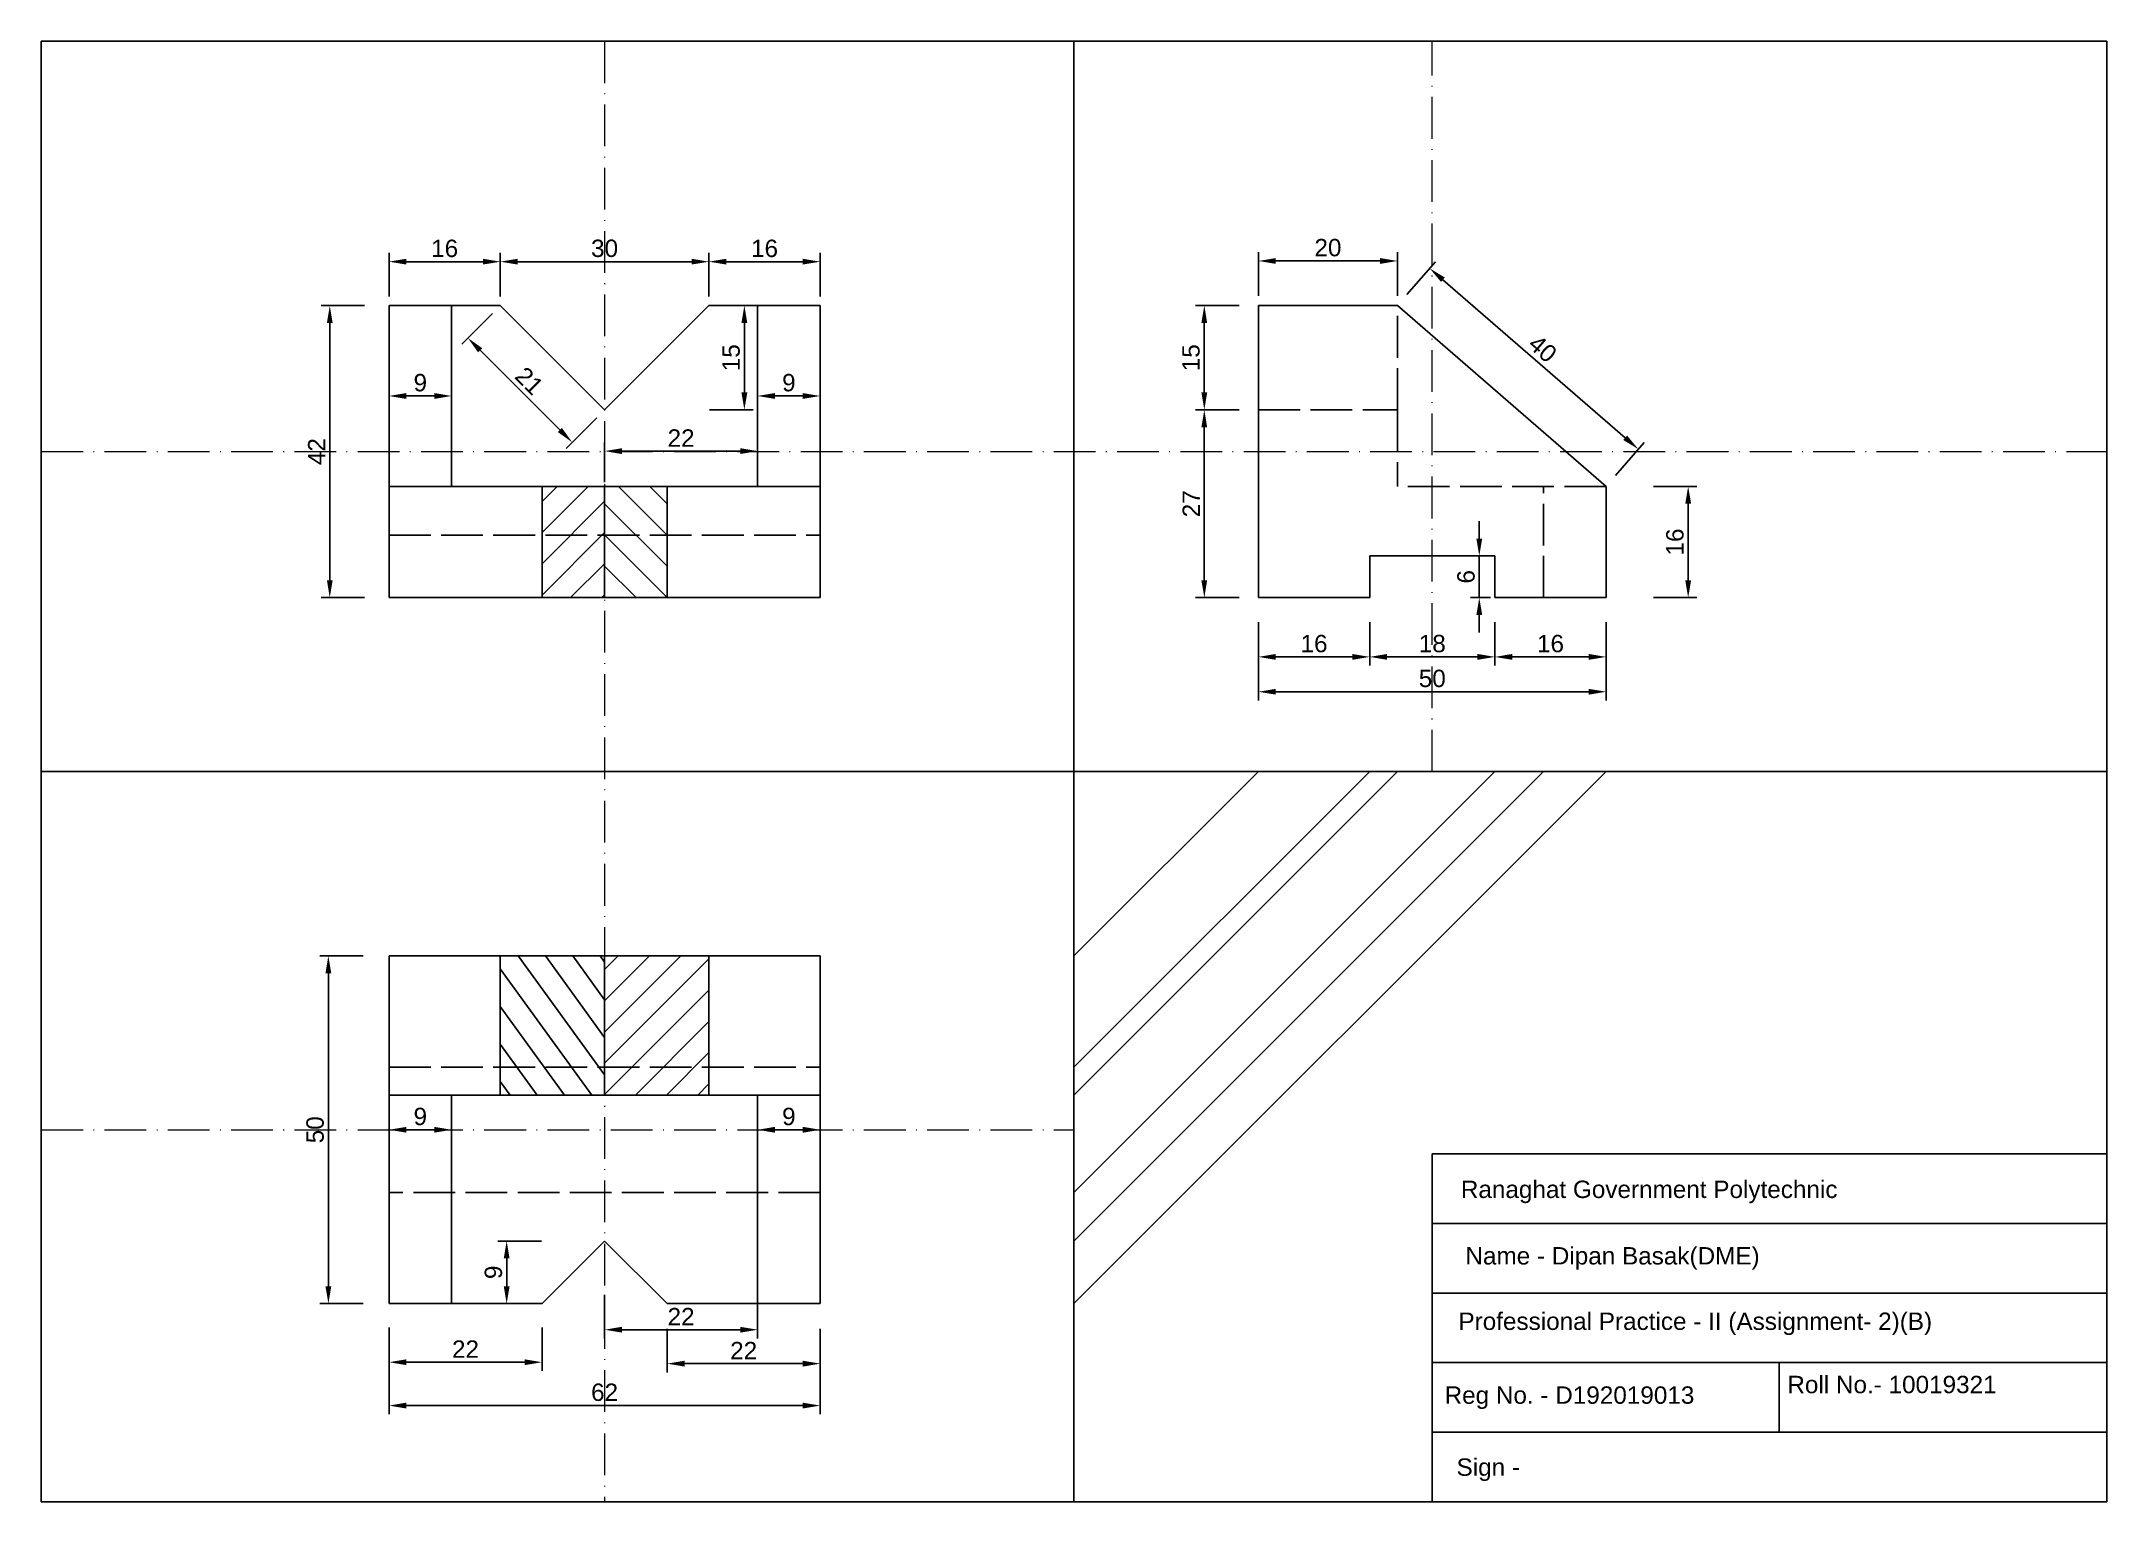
# Model space of a CAD drawing. Header units: millimetres. Extents: x 0 to 297, y 0 to 210.
import ezdxf

# ---------------------------------------------------------------- set-up
doc = ezdxf.new("R2010")
doc.units = ezdxf.units.MM
doc.linetypes.add('ACAD_ISO02W100', pattern=[15, 12, -3])
doc.linetypes.add('ACAD_ISO10W100', pattern=[18, 12, -3, 0, -3])
doc.styles.get("Standard").update_dxf_attribs({"font": 'arial.ttf'})
doc.dimstyles.new('ISO-25', dxfattribs={"dimtxt": 2.5, "dimasz": 2.5, "dimexe": 1.25, "dimexo": 0.625, "dimtad": 1, "dimdec": 0, "dimtxsty": 'Standard', "dimcen": 2.5, "dimadec": 0, "dimazin": 0, "dimtfac": 1, "dimtdec": 0, "dimtmove": 0, "dimatfit": 3, "dimfxl": 5, "dimfxlon": 1, "dimarcsym": 0})

# ---------------------------------------------------------------- blocks, each defined once
blk = doc.blocks.new('*D1')
at = {"color": 0, "lineweight": -2, "ltscale": 0.5, "transparency": 16777216}
for p, q in [((66, 173.31), (66, 179.56)), ((68.5, 178.31), (93.5, 178.31)), ((96, 173.31), (96, 179.56))]:
    blk.add_line(p, q, dxfattribs=at)
at = {"color": 0, "ltscale": 0.5, "transparency": 16777216}
for points in [[(68.5, 178.73), (68.5, 177.9), (66, 178.31)], [(93.5, 178.73), (93.5, 177.9), (96, 178.31)]]:
    blk.add_solid(points, dxfattribs=at)
at = {"layer": 'Defpoints', "color": 0, "ltscale": 0.5, "transparency": 16777216}
for p in [(96, 178.31), (66, 172), (96, 172)]:
    blk.add_point(p, dxfattribs=at)
at = {"color": 0, "ltscale": 0.5, "transparency": 16777216, "insert": (81, 180.22), "char_height": 2.5, "attachment_point": 5}
blk.add_mtext('30', dxfattribs=at)
blk = doc.blocks.new('*D2')
at = {"color": 0, "lineweight": -2, "ltscale": 0.5, "transparency": 16777216}
for p, q in [((103, 159), (103, 160.25)), ((105.5, 159), (109.5, 159)), ((112, 159), (112, 160.25))]:
    blk.add_line(p, q, dxfattribs=at)
at = {"color": 0, "ltscale": 0.5, "transparency": 16777216}
for points in [[(105.5, 159.42), (105.5, 158.58), (103, 159)], [(109.5, 159.42), (109.5, 158.58), (112, 159)]]:
    blk.add_solid(points, dxfattribs=at)
at = {"layer": 'Defpoints', "color": 0, "ltscale": 0.5, "transparency": 16777216}
for p in [(103, 159), (112, 159), (112, 159)]:
    blk.add_point(p, dxfattribs=at)
at = {"color": 0, "ltscale": 0.5, "transparency": 16777216, "insert": (107.5, 160.9), "char_height": 2.5, "attachment_point": 5}
blk.add_mtext('9', dxfattribs=at)
blk = doc.blocks.new('*D3')
at = {"color": 0, "lineweight": -2, "ltscale": 0.5, "transparency": 16777216}
for p, q in [((46.48, 172), (40.23, 172)), ((41.48, 169.5), (41.48, 132.5)), ((46.48, 130), (40.23, 130))]:
    blk.add_line(p, q, dxfattribs=at)
at = {"color": 0, "ltscale": 0.5, "transparency": 16777216}
for points in [[(41.07, 169.5), (41.9, 169.5), (41.48, 172)], [(41.07, 132.5), (41.9, 132.5), (41.48, 130)]]:
    blk.add_solid(points, dxfattribs=at)
at = {"layer": 'Defpoints', "color": 0, "ltscale": 0.5, "transparency": 16777216}
for p in [(50, 172), (41.48, 130), (50, 130)]:
    blk.add_point(p, dxfattribs=at)
at = {"color": 0, "ltscale": 0.5, "transparency": 16777216, "insert": (39.6, 151), "char_height": 2.5, "attachment_point": 5, "rotation": 90}
blk.add_mtext('42', dxfattribs=at)
blk = doc.blocks.new('*D4')
at = {"color": 0, "lineweight": -2, "ltscale": 0.5, "transparency": 16777216}
for p, q in [((81, 146.62), (81, 152.32)), ((103, 146.62), (103, 152.32)), ((100.5, 151.07), (83.5, 151.07))]:
    blk.add_line(p, q, dxfattribs=at)
at = {"color": 0, "ltscale": 0.5, "transparency": 16777216}
for points in [[(83.5, 151.49), (83.5, 150.65), (81, 151.07)], [(100.5, 151.49), (100.5, 150.65), (103, 151.07)]]:
    blk.add_solid(points, dxfattribs=at)
at = {"layer": 'Defpoints', "color": 0, "ltscale": 0.5, "transparency": 16777216}
for p in [(81, 151.07), (81, 146), (103, 146)]:
    blk.add_point(p, dxfattribs=at)
at = {"color": 0, "ltscale": 0.5, "transparency": 16777216, "insert": (92, 152.95), "char_height": 2.5, "attachment_point": 5}
blk.add_mtext('22', dxfattribs=at)
blk = doc.blocks.new('*D8')
at = {"color": 0, "lineweight": -2, "ltscale": 0.5, "transparency": 16777216}
for p, q in [((50, 173.31), (50, 179.56)), ((52.5, 178.31), (63.5, 178.31)), ((66, 173.31), (66, 179.56))]:
    blk.add_line(p, q, dxfattribs=at)
at = {"color": 0, "ltscale": 0.5, "transparency": 16777216}
for points in [[(52.5, 178.73), (52.5, 177.9), (50, 178.31)], [(63.5, 178.73), (63.5, 177.9), (66, 178.31)]]:
    blk.add_solid(points, dxfattribs=at)
at = {"layer": 'Defpoints', "color": 0, "ltscale": 0.5, "transparency": 16777216}
for p in [(66, 178.31), (50, 172), (66, 172)]:
    blk.add_point(p, dxfattribs=at)
at = {"color": 0, "ltscale": 0.5, "transparency": 16777216, "insert": (58, 180.21), "char_height": 2.5, "attachment_point": 5}
blk.add_mtext('16', dxfattribs=at)
blk = doc.blocks.new('*D9')
at = {"color": 0, "lineweight": -2, "ltscale": 0.5, "transparency": 16777216}
for p, q in [((96, 173.31), (96, 179.56)), ((109.5, 178.31), (98.5, 178.31)), ((112, 173.31), (112, 179.56))]:
    blk.add_line(p, q, dxfattribs=at)
at = {"color": 0, "ltscale": 0.5, "transparency": 16777216}
for points in [[(98.5, 178.73), (98.5, 177.9), (96, 178.31)], [(109.5, 178.73), (109.5, 177.9), (112, 178.31)]]:
    blk.add_solid(points, dxfattribs=at)
at = {"layer": 'Defpoints', "color": 0, "ltscale": 0.5, "transparency": 16777216}
for p in [(96, 178.31), (96, 172), (112, 172)]:
    blk.add_point(p, dxfattribs=at)
at = {"color": 0, "ltscale": 0.5, "transparency": 16777216, "insert": (104, 180.21), "char_height": 2.5, "attachment_point": 5}
blk.add_mtext('16', dxfattribs=at)
blk = doc.blocks.new('*D10')
at = {"color": 0, "lineweight": -2, "ltscale": 0.5, "transparency": 16777216}
for p, q in [((50, 164), (50, 157.75)), ((59, 164), (59, 157.75)), ((52.5, 159), (56.5, 159))]:
    blk.add_line(p, q, dxfattribs=at)
at = {"color": 0, "ltscale": 0.5, "transparency": 16777216}
for points in [[(52.5, 159.42), (52.5, 158.58), (50, 159)], [(56.5, 159.42), (56.5, 158.58), (59, 159)]]:
    blk.add_solid(points, dxfattribs=at)
at = {"layer": 'Defpoints', "color": 0, "ltscale": 0.5, "transparency": 16777216}
for p in [(50, 172), (59, 172), (59, 159)]:
    blk.add_point(p, dxfattribs=at)
at = {"color": 0, "ltscale": 0.5, "transparency": 16777216, "insert": (54.5, 160.9), "char_height": 2.5, "attachment_point": 5}
blk.add_mtext('9', dxfattribs=at)
blk = doc.blocks.new('*D11')
at = {"color": 0, "lineweight": -2, "ltscale": 0.5, "transparency": 16777216}
for p, q in [((64.88, 170.88), (60.46, 166.46)), ((63.11, 165.57), (74.57, 154.11)), ((79.88, 155.88), (75.46, 151.46))]:
    blk.add_line(p, q, dxfattribs=at)
at = {"color": 0, "ltscale": 0.5, "transparency": 16777216}
for points in [[(63.4, 165.87), (62.81, 165.28), (61.34, 167.34)], [(74.87, 154.4), (74.28, 153.81), (76.34, 152.34)]]:
    blk.add_solid(points, dxfattribs=at)
at = {"layer": 'Defpoints', "color": 0, "ltscale": 0.5, "transparency": 16777216}
for p in [(66, 172), (81, 157), (76.34, 152.34)]:
    blk.add_point(p, dxfattribs=at)
at = {"color": 0, "ltscale": 0.5, "transparency": 16777216, "insert": (70.17, 161.17), "char_height": 2.5, "attachment_point": 5, "rotation": 315}
blk.add_mtext('21', dxfattribs=at)
blk = doc.blocks.new('*D12')
at = {"color": 0, "lineweight": -2, "ltscale": 0.5, "transparency": 16777216}
for p, q in [((96.1, 172), (102.35, 172)), ((101.1, 169.5), (101.1, 159.5)), ((96.1, 157), (102.35, 157))]:
    blk.add_line(p, q, dxfattribs=at)
at = {"color": 0, "ltscale": 0.5, "transparency": 16777216}
for points in [[(100.68, 169.5), (101.52, 169.5), (101.1, 172)], [(100.68, 159.5), (101.52, 159.5), (101.1, 157)]]:
    blk.add_solid(points, dxfattribs=at)
at = {"layer": 'Defpoints', "color": 0, "ltscale": 0.5, "transparency": 16777216}
for p in [(66, 172), (66, 157), (101.1, 157)]:
    blk.add_point(p, dxfattribs=at)
at = {"color": 0, "ltscale": 0.5, "transparency": 16777216, "insert": (99.2, 164.5), "char_height": 2.5, "attachment_point": 5, "rotation": 90}
blk.add_mtext('15', dxfattribs=at)
blk = doc.blocks.new('*D16')
at = {"color": 0, "lineweight": -2, "ltscale": 0.5, "transparency": 16777216}
for p, q in [((50, 25.06), (50, 18.81)), ((72, 25.06), (72, 18.81)), ((69.5, 20.06), (52.5, 20.06))]:
    blk.add_line(p, q, dxfattribs=at)
at = {"color": 0, "ltscale": 0.5, "transparency": 16777216}
for points in [[(52.5, 20.47), (52.5, 19.64), (50, 20.06)], [(69.5, 20.47), (69.5, 19.64), (72, 20.06)]]:
    blk.add_solid(points, dxfattribs=at)
at = {"layer": 'Defpoints', "color": 0, "ltscale": 0.5, "transparency": 16777216}
for p in [(50, 28.48), (72, 28.48), (50, 20.06)]:
    blk.add_point(p, dxfattribs=at)
at = {"color": 0, "ltscale": 0.5, "transparency": 16777216, "insert": (61, 21.94), "char_height": 2.5, "attachment_point": 5}
blk.add_mtext('22', dxfattribs=at)
blk = doc.blocks.new('*D17')
at = {"color": 0, "lineweight": -2, "ltscale": 0.5, "transparency": 16777216}
for p, q in [((50, 18.82), (50, 12.57)), ((112, 18.82), (112, 12.57)), ((52.5, 13.82), (109.5, 13.82))]:
    blk.add_line(p, q, dxfattribs=at)
at = {"color": 0, "ltscale": 0.5, "transparency": 16777216}
for points in [[(52.5, 14.24), (52.5, 13.4), (50, 13.82)], [(109.5, 14.24), (109.5, 13.4), (112, 13.82)]]:
    blk.add_solid(points, dxfattribs=at)
at = {"layer": 'Defpoints', "color": 0, "ltscale": 0.5, "transparency": 16777216}
for p in [(50, 28.48), (112, 28.48), (112, 13.82)]:
    blk.add_point(p, dxfattribs=at)
at = {"color": 0, "ltscale": 0.5, "transparency": 16777216, "insert": (81, 15.72), "char_height": 2.5, "attachment_point": 5}
blk.add_mtext('62', dxfattribs=at)
blk = doc.blocks.new('*D18')
at = {"color": 0, "lineweight": -2, "ltscale": 0.5, "transparency": 16777216}
for p, q in [((90, 24.85), (90, 18.6)), ((112, 24.85), (112, 18.6)), ((109.5, 19.85), (92.5, 19.85))]:
    blk.add_line(p, q, dxfattribs=at)
at = {"color": 0, "ltscale": 0.5, "transparency": 16777216}
for points in [[(92.5, 20.27), (92.5, 19.43), (90, 19.85)], [(109.5, 20.27), (109.5, 19.43), (112, 19.85)]]:
    blk.add_solid(points, dxfattribs=at)
at = {"layer": 'Defpoints', "color": 0, "ltscale": 0.5, "transparency": 16777216}
for p in [(90, 28.48), (112, 28.48), (90, 19.85)]:
    blk.add_point(p, dxfattribs=at)
at = {"color": 0, "ltscale": 0.5, "transparency": 16777216, "insert": (101, 21.73), "char_height": 2.5, "attachment_point": 5}
blk.add_mtext('22', dxfattribs=at)
blk = doc.blocks.new('*D19')
at = {"color": 0, "lineweight": -2, "ltscale": 0.5, "transparency": 16777216}
for p, q in [((103, 57.86), (103, 52.23)), ((112, 57.86), (112, 52.23)), ((105.5, 53.48), (109.5, 53.48))]:
    blk.add_line(p, q, dxfattribs=at)
at = {"color": 0, "ltscale": 0.5, "transparency": 16777216}
for points in [[(105.5, 53.9), (105.5, 53.06), (103, 53.48)], [(109.5, 53.9), (109.5, 53.06), (112, 53.48)]]:
    blk.add_solid(points, dxfattribs=at)
at = {"layer": 'Defpoints', "color": 0, "ltscale": 0.5, "transparency": 16777216}
for p in [(103, 58.48), (112, 58.48), (112, 53.48)]:
    blk.add_point(p, dxfattribs=at)
at = {"color": 0, "ltscale": 0.5, "transparency": 16777216, "insert": (107.5, 55.38), "char_height": 2.5, "attachment_point": 5}
blk.add_mtext('9', dxfattribs=at)
blk = doc.blocks.new('*D20')
at = {"color": 0, "lineweight": -2, "ltscale": 0.5, "transparency": 16777216}
for p, q in [((50, 57.86), (50, 52.23)), ((59, 57.86), (59, 52.23)), ((52.5, 53.48), (56.5, 53.48))]:
    blk.add_line(p, q, dxfattribs=at)
at = {"color": 0, "ltscale": 0.5, "transparency": 16777216}
for points in [[(52.5, 53.9), (52.5, 53.06), (50, 53.48)], [(56.5, 53.9), (56.5, 53.06), (59, 53.48)]]:
    blk.add_solid(points, dxfattribs=at)
at = {"layer": 'Defpoints', "color": 0, "ltscale": 0.5, "transparency": 16777216}
for p in [(50, 58.48), (59, 58.48), (59, 53.48)]:
    blk.add_point(p, dxfattribs=at)
at = {"color": 0, "ltscale": 0.5, "transparency": 16777216, "insert": (54.5, 55.38), "char_height": 2.5, "attachment_point": 5}
blk.add_mtext('9', dxfattribs=at)
blk = doc.blocks.new('*D21')
at = {"color": 0, "lineweight": -2, "ltscale": 0.5, "transparency": 16777216}
for p, q in [((46.28, 78.48), (40.03, 78.48)), ((41.28, 75.98), (41.28, 30.98)), ((46.28, 28.48), (40.03, 28.48))]:
    blk.add_line(p, q, dxfattribs=at)
at = {"color": 0, "lineweight": 50, "ltscale": 0.5, "transparency": 16777216}
for points in [[(40.86, 75.98), (41.7, 75.98), (41.28, 78.48)], [(40.86, 30.98), (41.7, 30.98), (41.28, 28.48)]]:
    blk.add_solid(points, dxfattribs=at)
at = {"layer": 'Defpoints', "color": 0, "lineweight": 50, "ltscale": 0.5, "transparency": 16777216}
for p in [(112, 78.48), (41.28, 28.48), (112, 28.48)]:
    blk.add_point(p, dxfattribs=at)
at = {"color": 0, "ltscale": 0.5, "transparency": 16777216, "insert": (39.38, 53.48), "char_height": 2.5, "attachment_point": 5, "rotation": 90}
blk.add_mtext('50', dxfattribs=at)
blk = doc.blocks.new('*D24')
at = {"color": 0, "lineweight": -2, "ltscale": 0.5, "transparency": 16777216}
for p, q in [((81, 29.73), (81, 23.48)), ((103, 29.73), (103, 23.48)), ((83.5, 24.73), (100.5, 24.73))]:
    blk.add_line(p, q, dxfattribs=at)
at = {"color": 0, "ltscale": 0.5, "transparency": 16777216}
for points in [[(83.5, 25.15), (83.5, 24.31), (81, 24.73)], [(100.5, 25.15), (100.5, 24.31), (103, 24.73)]]:
    blk.add_solid(points, dxfattribs=at)
at = {"layer": 'Defpoints', "color": 0, "ltscale": 0.5, "transparency": 16777216}
for p in [(81, 37.48), (103, 37.48), (103, 24.73)]:
    blk.add_point(p, dxfattribs=at)
at = {"color": 0, "ltscale": 0.5, "transparency": 16777216, "insert": (92, 26.61), "char_height": 2.5, "attachment_point": 5}
blk.add_mtext('22', dxfattribs=at)
blk = doc.blocks.new('*D25')
at = {"color": 0, "lineweight": -2, "ltscale": 0.5, "transparency": 16777216}
for p, q in [((71.92, 37.48), (65.67, 37.48)), ((66.92, 34.98), (66.92, 30.98)), ((71.92, 28.48), (65.67, 28.48))]:
    blk.add_line(p, q, dxfattribs=at)
at = {"color": 0, "ltscale": 0.5, "transparency": 16777216}
for points in [[(66.5, 34.98), (67.34, 34.98), (66.92, 37.48)], [(66.5, 30.98), (67.34, 30.98), (66.92, 28.48)]]:
    blk.add_solid(points, dxfattribs=at)
at = {"layer": 'Defpoints', "color": 0, "ltscale": 0.5, "transparency": 16777216}
for p in [(81, 37.48), (66.92, 28.48), (81, 28.48)]:
    blk.add_point(p, dxfattribs=at)
at = {"color": 0, "ltscale": 0.5, "transparency": 16777216, "insert": (65.02, 32.98), "char_height": 2.5, "attachment_point": 5, "rotation": 90}
blk.add_mtext('9', dxfattribs=at)
blk = doc.blocks.new('*D26')
at = {"color": 0, "lineweight": -2, "ltscale": 0.5, "transparency": 16777216}
for p, q in [((175.02, 173.41), (175.02, 179.66)), ((177.52, 178.41), (192.52, 178.41)), ((195.02, 173.41), (195.02, 179.66))]:
    blk.add_line(p, q, dxfattribs=at)
at = {"color": 0, "ltscale": 0.5, "transparency": 16777216}
for points in [[(177.52, 178.83), (177.52, 178), (175.02, 178.41)], [(192.52, 178.83), (192.52, 178), (195.02, 178.41)]]:
    blk.add_solid(points, dxfattribs=at)
at = {"layer": 'Defpoints', "color": 0, "ltscale": 0.5, "transparency": 16777216}
for p in [(195.02, 178.41), (175.02, 172), (195.02, 172)]:
    blk.add_point(p, dxfattribs=at)
at = {"color": 0, "ltscale": 0.5, "transparency": 16777216, "insert": (185.02, 180.32), "char_height": 2.5, "attachment_point": 5}
blk.add_mtext('20', dxfattribs=at)
blk = doc.blocks.new('*D28')
at = {"color": 0, "lineweight": -2, "ltscale": 0.5, "transparency": 16777216}
for p, q in [((175.02, 126.48), (175.02, 120.23)), ((191.02, 126.48), (191.02, 120.23)), ((177.52, 121.48), (188.52, 121.48))]:
    blk.add_line(p, q, dxfattribs=at)
at = {"color": 0, "lineweight": 50, "ltscale": 0.5, "transparency": 16777216}
for points in [[(177.52, 121.9), (177.52, 121.06), (175.02, 121.48)], [(188.52, 121.9), (188.52, 121.06), (191.02, 121.48)]]:
    blk.add_solid(points, dxfattribs=at)
at = {"layer": 'Defpoints', "color": 0, "lineweight": 50, "ltscale": 0.5, "transparency": 16777216}
for p in [(175.02, 130), (191.02, 130), (191.02, 121.48)]:
    blk.add_point(p, dxfattribs=at)
at = {"color": 0, "ltscale": 0.5, "transparency": 16777216, "insert": (183.02, 123.38), "char_height": 2.5, "attachment_point": 5}
blk.add_mtext('16', dxfattribs=at)
blk = doc.blocks.new('*D29')
at = {"color": 0, "lineweight": -2, "ltscale": 0.5, "transparency": 16777216}
for p, q in [((209.02, 126.48), (209.02, 120.23)), ((225.02, 126.48), (225.02, 120.23)), ((211.52, 121.48), (222.52, 121.48))]:
    blk.add_line(p, q, dxfattribs=at)
at = {"color": 0, "ltscale": 0.5, "transparency": 16777216}
for points in [[(211.52, 121.9), (211.52, 121.06), (209.02, 121.48)], [(222.52, 121.9), (222.52, 121.06), (225.02, 121.48)]]:
    blk.add_solid(points, dxfattribs=at)
at = {"layer": 'Defpoints', "color": 0, "ltscale": 0.5, "transparency": 16777216}
for p in [(209.02, 130), (225.02, 130), (225.02, 121.48)]:
    blk.add_point(p, dxfattribs=at)
at = {"color": 0, "ltscale": 0.5, "transparency": 16777216, "insert": (217.02, 123.38), "char_height": 2.5, "attachment_point": 5}
blk.add_mtext('16', dxfattribs=at)
blk = doc.blocks.new('*D30')
at = {"color": 0, "lineweight": -2, "ltscale": 0.5, "transparency": 16777216}
for p, q in [((175.02, 121.47), (175.02, 115.22)), ((225.02, 121.47), (225.02, 115.22)), ((177.52, 116.47), (222.52, 116.47))]:
    blk.add_line(p, q, dxfattribs=at)
at = {"color": 0, "ltscale": 0.5, "transparency": 16777216}
for points in [[(177.52, 116.88), (177.52, 116.05), (175.02, 116.47)], [(222.52, 116.88), (222.52, 116.05), (225.02, 116.47)]]:
    blk.add_solid(points, dxfattribs=at)
at = {"layer": 'Defpoints', "color": 0, "ltscale": 0.5, "transparency": 16777216}
for p in [(175.02, 130), (225.02, 130), (225.02, 116.47)]:
    blk.add_point(p, dxfattribs=at)
at = {"color": 0, "ltscale": 0.5, "transparency": 16777216, "insert": (200.02, 118.37), "char_height": 2.5, "attachment_point": 5}
blk.add_mtext('50', dxfattribs=at)
blk = doc.blocks.new('*D31')
at = {"color": 0, "lineweight": -2, "ltscale": 0.5, "transparency": 16777216}
for p, q in [((191.02, 126.48), (191.02, 120.23)), ((209.02, 126.48), (209.02, 120.23)), ((193.52, 121.48), (206.52, 121.48))]:
    blk.add_line(p, q, dxfattribs=at)
at = {"color": 0, "ltscale": 0.5, "transparency": 16777216}
for points in [[(193.52, 121.9), (193.52, 121.06), (191.02, 121.48)], [(206.52, 121.9), (206.52, 121.06), (209.02, 121.48)]]:
    blk.add_solid(points, dxfattribs=at)
at = {"layer": 'Defpoints', "color": 0, "ltscale": 0.5, "transparency": 16777216}
for p in [(191.02, 130), (209.02, 130), (209.02, 121.48)]:
    blk.add_point(p, dxfattribs=at)
at = {"color": 0, "ltscale": 0.5, "transparency": 16777216, "insert": (200.02, 123.38), "char_height": 2.5, "attachment_point": 5}
blk.add_mtext('18', dxfattribs=at)
blk = doc.blocks.new('*D32')
at = {"color": 0, "lineweight": -2, "ltscale": 0.5, "transparency": 16777216}
for p, q in [((231.82, 146), (238.07, 146)), ((236.82, 132.5), (236.82, 143.5)), ((231.82, 130), (238.07, 130))]:
    blk.add_line(p, q, dxfattribs=at)
at = {"color": 0, "ltscale": 0.5, "transparency": 16777216}
for points in [[(236.4, 143.5), (237.24, 143.5), (236.82, 146)], [(236.4, 132.5), (237.24, 132.5), (236.82, 130)]]:
    blk.add_solid(points, dxfattribs=at)
at = {"layer": 'Defpoints', "color": 0, "ltscale": 0.5, "transparency": 16777216}
for p in [(225.02, 146), (236.82, 146), (225.02, 130)]:
    blk.add_point(p, dxfattribs=at)
at = {"color": 0, "ltscale": 0.5, "transparency": 16777216, "insert": (234.92, 138), "char_height": 2.5, "attachment_point": 5, "rotation": 90}
blk.add_mtext('16', dxfattribs=at)
blk = doc.blocks.new('*D33')
at = {"color": 0, "lineweight": -2, "ltscale": 0.5, "transparency": 16777216}
for p, q in [((172.24, 172), (165.99, 172)), ((167.24, 169.5), (167.24, 159.5)), ((172.24, 157), (165.99, 157))]:
    blk.add_line(p, q, dxfattribs=at)
at = {"color": 0, "ltscale": 0.5, "transparency": 16777216}
for points in [[(166.82, 169.5), (167.65, 169.5), (167.24, 172)], [(166.82, 159.5), (167.65, 159.5), (167.24, 157)]]:
    blk.add_solid(points, dxfattribs=at)
at = {"layer": 'Defpoints', "color": 0, "ltscale": 0.5, "transparency": 16777216}
for p in [(175.02, 172), (167.24, 157), (175.02, 157)]:
    blk.add_point(p, dxfattribs=at)
at = {"color": 0, "ltscale": 0.5, "transparency": 16777216, "insert": (165.33, 164.5), "char_height": 2.5, "attachment_point": 5, "rotation": 90}
blk.add_mtext('15', dxfattribs=at)
blk = doc.blocks.new('*D34')
at = {"color": 0, "lineweight": -2, "ltscale": 0.5, "transparency": 16777216}
for p, q in [((172.24, 157), (165.99, 157)), ((167.24, 132.5), (167.24, 154.5)), ((172.24, 130), (165.99, 130))]:
    blk.add_line(p, q, dxfattribs=at)
at = {"color": 0, "ltscale": 0.5, "transparency": 16777216}
for points in [[(166.82, 154.5), (167.65, 154.5), (167.24, 157)], [(166.82, 132.5), (167.65, 132.5), (167.24, 130)]]:
    blk.add_solid(points, dxfattribs=at)
at = {"layer": 'Defpoints', "color": 0, "ltscale": 0.5, "transparency": 16777216}
for p in [(167.24, 157), (175.02, 157), (175.02, 130)]:
    blk.add_point(p, dxfattribs=at)
at = {"color": 0, "ltscale": 0.5, "transparency": 16777216, "insert": (165.36, 143.5), "char_height": 2.5, "attachment_point": 5, "rotation": 90}
blk.add_mtext('27', dxfattribs=at)
blk = doc.blocks.new('*D35')
at = {"color": 0, "lineweight": -2, "ltscale": 0.5, "transparency": 16777216}
for p, q in [((196.38, 173.57), (200.47, 178.29)), ((201.54, 175.71), (227.77, 152.99)), ((226.38, 147.57), (230.47, 152.29))]:
    blk.add_line(p, q, dxfattribs=at)
at = {"color": 0, "ltscale": 0.5, "transparency": 16777216}
for points in [[(201.82, 176.03), (201.27, 175.4), (199.65, 177.35)], [(228.04, 153.3), (227.49, 152.67), (229.65, 151.35)]]:
    blk.add_solid(points, dxfattribs=at)
at = {"layer": 'Defpoints', "color": 0, "ltscale": 0.5, "transparency": 16777216}
for p in [(195.02, 172), (229.65, 151.35), (225.02, 146)]:
    blk.add_point(p, dxfattribs=at)
at = {"color": 0, "ltscale": 0.5, "transparency": 16777216, "insert": (215.9, 165.79), "char_height": 2.5, "attachment_point": 5, "rotation": 319.0856}
blk.add_mtext('40', dxfattribs=at)
blk = doc.blocks.new('*D36')
at = {"color": 0, "lineweight": -2, "ltscale": 0.5, "transparency": 16777216}
for p, q in [((206.78, 138.5), (206.78, 141)), ((208.39, 136), (205.53, 136)), ((206.78, 130), (206.78, 136)), ((208.39, 130), (205.53, 130)), ((206.78, 127.5), (206.78, 125))]:
    blk.add_line(p, q, dxfattribs=at)
at = {"color": 0, "lineweight": 50, "ltscale": 0.5, "transparency": 16777216}
for points in [[(206.36, 138.5), (207.2, 138.5), (206.78, 136)], [(206.36, 127.5), (207.2, 127.5), (206.78, 130)]]:
    blk.add_solid(points, dxfattribs=at)
at = {"layer": 'Defpoints', "color": 0, "lineweight": 50, "ltscale": 0.5, "transparency": 16777216}
for p in [(206.78, 136), (209.02, 136), (209.02, 130)]:
    blk.add_point(p, dxfattribs=at)
at = {"color": 0, "lineweight": 50, "ltscale": 0.5, "transparency": 16777216, "insert": (204.88, 133), "char_height": 2.5, "attachment_point": 5, "rotation": 90}
blk.add_mtext('6', dxfattribs=at)

msp = doc.modelspace()

# ---------------------------------------------------------------- hatches: boundary and pattern name
at = {"ltscale": 0.5}
h = msp.add_hatch(dxfattribs=at)
h.set_pattern_fill('ANSI31', color=256)
h.paths.add_polyline_path([(81, 139), (72, 139), (72, 130), (81, 130)])
h.paths.add_polyline_path([(81, 146), (72, 146), (72, 139), (81, 139)])
h = msp.add_hatch(dxfattribs=at)
h.set_pattern_fill('ANSI31', color=256, angle=90)
h.paths.add_polyline_path([(90, 146), (81, 146), (81, 139), (90, 139)])
h.paths.add_polyline_path([(90, 139), (81, 139), (81, 130), (90, 130)])
h = msp.add_hatch(dxfattribs=at)
h.set_pattern_fill('ANSI31', color=256, angle=81)
h.paths.add_polyline_path([(81, 78.48), (66, 78.48), (66, 58.48), (81, 58.48)])
h = msp.add_hatch(dxfattribs=at)
h.set_pattern_fill('ANSI31', color=256)
h.paths.add_polyline_path([(96, 78.48), (81, 78.48), (81, 58.48), (96, 58.48)])

# ---------------------------------------------------------------- linework, layer by layer
at = {"color": 252, "linetype": 'ACAD_ISO10W100', "lineweight": 0, "ltscale": 0.5, "true_color": 0x939598}
for p, q in [((81, 210), (81, 0)), ((200.02, 105), (200.02, 210)), ((0, 151), (297, 151)), ((0, 53.48), (148.5, 53.48))]:
    msp.add_line(p, q, dxfattribs=at)
for p, q in [((148.5, 210), (148.5, 0)), ((297, 105), (0, 105)), ((297, 50), (200, 50)), ((200, 50), (200, 0)), ((200, 40), (297, 40)), ((297, 30), (200, 30)), ((200, 20), (297, 20)), ((249.92, 10), (249.92, 20)), ((200, 10), (297, 10)), ((297, 0), (297, 0))]:
    msp.add_line(p, q)
at = {"ltscale": 0.5}
for p, q in [((50, 130), (50, 172)), ((50, 172), (66, 172)), ((50, 172), (59, 172)), ((59, 172), (59, 146)), ((66, 172), (81, 157)), ((96, 172), (81, 157)), ((96, 172), (112, 172)), ((96, 172), (112, 172)), ((103, 146), (103, 172)), ((112, 172), (112, 146)), ((175.02, 130), (175.02, 172)), ((175.02, 172), (195.02, 172)), ((195.02, 172), (225.02, 146)), ((112, 146), (50, 146)), ((50, 146), (50, 130)), ((72, 130), (72, 146)), ((81, 146), (81, 130)), ((90, 130), (90, 146)), ((112, 146), (103, 146)), ((112, 130), (112, 146)), ((225.02, 130), (225.02, 146)), ((225.02, 146), (225.02, 146)), ((50, 130), (112, 130)), ((50, 130), (72, 130)), ((112, 130), (90, 130)), ((175.02, 130), (191.02, 130)), ((225.02, 130), (209.02, 130)), ((148.5, 37.48), (148.5, 105)), ((148.5, 37.48), (148.5, 105)), ((50, 78.48), (112, 78.48)), ((50, 28.48), (50, 78.48)), ((66, 78.48), (66, 58.48)), ((81, 78.48), (81, 58.48)), ((96, 58.48), (96, 78.48)), ((112, 78.48), (112, 28.48)), ((112, 62.48), (112, 62.48)), ((50, 58.48), (112, 58.48)), ((59, 58.48), (59, 28.48)), ((103, 28.48), (103, 58.48)), ((72, 28.48), (81, 37.48)), ((90, 28.48), (81, 37.48)), ((72, 28.48), (50, 28.48)), ((112, 28.48), (90, 28.48))]:
    msp.add_line(p, q, dxfattribs=at)
at = {"linetype": 'ACAD_ISO02W100', "ltscale": 0.5}
for p, q in [((175.02, 172), (175.02, 157)), ((195.02, 157), (195.02, 172)), ((175.02, 157), (195.02, 157)), ((195.02, 157), (195.02, 146)), ((225.02, 146), (195.02, 146)), ((216.02, 130), (216.02, 146)), ((50, 130), (50, 139)), ((50, 139), (112, 139)), ((225.02, 130), (216.02, 130)), ((50, 62.48), (112, 62.48)), ((112, 44.48), (50, 44.48))]:
    msp.add_line(p, q, dxfattribs=at)
at = {"linetype": 'ACAD_ISO10W100', "lineweight": 50, "ltscale": 0.5}
msp.add_line((41.48, 151), (41.48, 151), dxfattribs=at)
at = {"lineweight": -3, "ltscale": 0.5}
for p, q in [((191.02, 130), (191.02, 136)), ((191.02, 136), (209.02, 136)), ((209.02, 136), (209.02, 130))]:
    msp.add_line(p, q, dxfattribs=at)
at = {"color": 252, "ltscale": 0.5, "true_color": 0x939598}
for p, q in [((148.5, 78.48), (175.02, 105)), ((148.5, 62.48), (191.02, 105)), ((148.5, 58.48), (195.02, 105)), ((148.5, 44.48), (209.02, 105)), ((148.5, 28.48), (225.02, 105)), ((148.5, 37.48), (216.02, 105))]:
    msp.add_line(p, q, dxfattribs=at)
msp.add_lwpolyline([(0, 0), (0, 210), (297, 210), (297, 0), (0, 0)], close=True)

# ---------------------------------------------------------------- texts
at = {"char_height": 2.5, "attachment_point": 1}
for s, width, insert in [('Ranaghat Government Polytechnic', 74.9597, (204.13, 46.17)), ('Professional Practice - II (Assignment- 2)(B)', 88.4589, (203.78, 27.2)), ('Roll No.- 10019321', 44.2413, (251.08, 18.1)), ('Reg No. - D192019013', 77.004, (201.79, 16.58))]:
    msp.add_mtext_dynamic_manual_height_columns(s, width=width, gutter_width=12.5, heights=[0], dxfattribs=dict(at, insert=insert))
for s, insert in [('Name - Dipan Basak(DME)', (204.79, 36.61)), ('Sign - ', (203.51, 6.22))]:
    msp.add_mtext(s, dxfattribs=dict(at, insert=insert))

# ---------------------------------------------------------------- dimensions: what is measured, and where the dimension line sits
at = {"ltscale": 0.5}
for p1, p2, distance, picture, middle in [((50, 172), (66, 172), 6.31, '*D8', (58, 180.21)), ((66, 172), (96, 172), 6.31, '*D1', (81, 180.22)), ((112, 172), (96, 172), -6.31, '*D9', (104, 180.21)), ((175.02, 172), (195.02, 172), 6.41, '*D26', (185.02, 180.32)), ((195.02, 172), (225.02, 146), 7.08, '*D35', (215.9, 165.79)), ((50, 172), (50, 130), -8.52, '*D3', (39.6, 151)), ((50, 172), (59, 172), -13, '*D10', (54.5, 160.9)), ((66, 172), (81, 157), -6.59, '*D11', (70.17, 161.17)), ((175.02, 172), (175.02, 157), -7.78, '*D33', (165.33, 164.5)), ((103, 159), (112, 159), 0, '*D2', (107.5, 160.9)), ((103, 146), (81, 146), -5.07, '*D4', (92, 152.95)), ((175.02, 130), (175.02, 157), 7.78, '*D34', (165.36, 143.5)), ((225.02, 130), (225.02, 146), -11.8, '*D32', (234.92, 138)), ((175.02, 130), (191.02, 130), -8.52, '*D28', (183.02, 123.38)), ((191.02, 130), (209.02, 130), -8.52, '*D31', (200.02, 123.38)), ((209.02, 130), (225.02, 130), -8.52, '*D29', (217.02, 123.38)), ((50, 58.48), (59, 58.48), -5, '*D20', (54.5, 55.38)), ((103, 58.48), (112, 58.48), -5, '*D19', (107.5, 55.38)), ((81, 37.48), (81, 28.48), -14.08, '*D25', (65.02, 32.98)), ((72, 28.48), (50, 28.48), 8.42, '*D16', (61, 21.94)), ((50, 28.48), (112, 28.48), -14.66, '*D17', (81, 15.72)), ((112, 28.48), (90, 28.48), 8.63, '*D18', (101, 21.73))]:
    dim = msp.add_aligned_dim(p1=p1, p2=p2, distance=distance, dimstyle='ISO-25', dxfattribs=at)
    dim.commit()
    dim.dimension.update_dxf_attribs({"geometry": picture, "text_midpoint": middle})
for base, p1, p2, angle, picture, middle in [((101.1, 157), (66, 172), (66, 157), 270, '*D12', (101.1, 164.5)), ((225.02, 116.47), (175.02, 130), (225.02, 130), 0, '*D30', (200.02, 116.47)), ((41.28, 28.48), (112, 78.48), (112, 28.48), 270, '*D21', (41.28, 53.48)), ((103, 24.73), (81, 37.48), (103, 37.48), 0, '*D24', (92, 24.73))]:
    dim = msp.add_linear_dim(base=base, p1=p1, p2=p2, angle=angle, dimstyle='ISO-25', dxfattribs=at)
    dim.commit()
    dim.dimension.update_dxf_attribs({"geometry": picture, "text_midpoint": middle, "dimtype": 161})
at = {"lineweight": 50, "ltscale": 0.5}
dim = msp.add_linear_dim(base=(206.78, 136), p1=(209.02, 130), p2=(209.02, 136), angle=90, dimstyle='ISO-25', dxfattribs=at)
dim.commit()
dim.dimension.update_dxf_attribs({"geometry": '*D36', "text_midpoint": (204.88, 133)})

doc.saveas('drawing.dxf')
